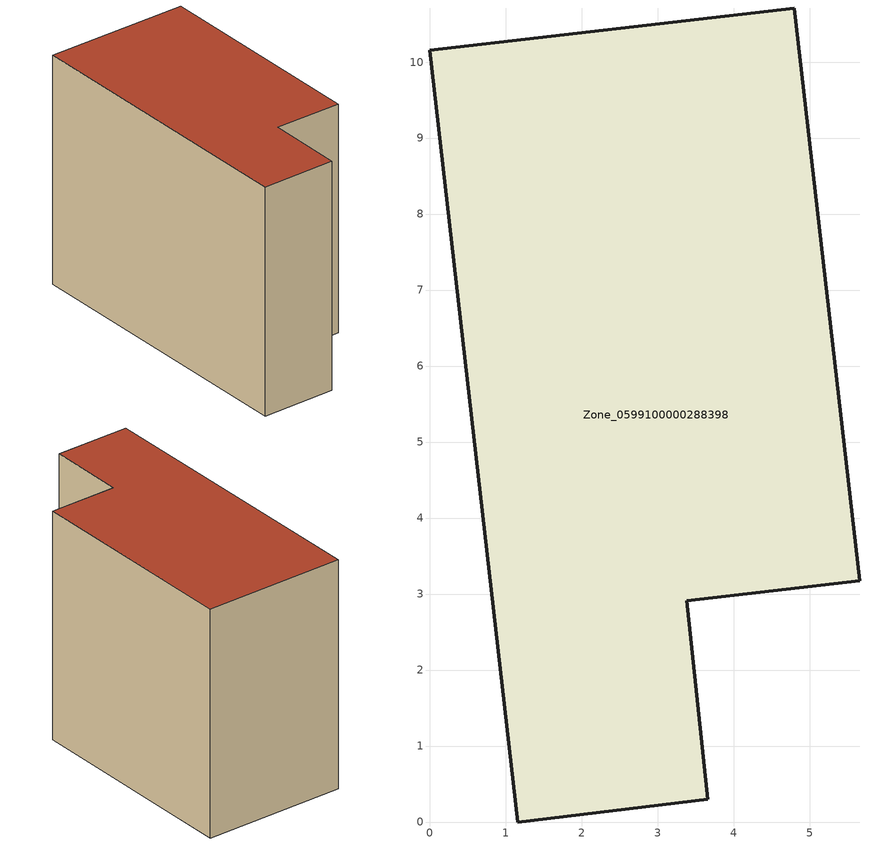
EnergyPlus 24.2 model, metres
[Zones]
Zone_0599100000288398
 floor ground (C_G): 0,10.15 4.8,10.71 5.66,3.17 3.38,2.91 3.66,0.3 1.16,0 z3.43
 wall outside (C_F): 1.16,0 3.66,0.3 3.38,2.91 5.66,3.17 4.8,10.71 0,10.15 1.16,0 z3.43:11.2
 roof outside (C_R): 4.8,10.71 0,10.15 1.16,0 3.66,0.3 3.38,2.91 5.66,3.17 z11.2
[BUILDING]
Pand.0599100000288398: North Axis=0; Terrain=City; Loads Convergence Tolerance Value=0.04; Temperature Convergence Tolerance Value=0.4; Solar Distribution=FullExterior; Maximum Number of Warmup Days=25; Minimum Number of Warmup Days=1
[Site:Location]
Rotterdam.The.Hague.AP_ZH_NLD Design_Conditions: Latitude=51.96; Longitude=4.45; Time Zone=1; Elevation=-4.5
[SITE:GROUNDTEMPERATURE:BUILDINGSURFACE]
18, 18, 18, 18, 18, 18, 18, 18, 18, 18, 18, 18
[MATERIAL] Thermal Absorptance=0.9; Solar Absorptance=0.7; Visible Absorptance=0.7
Name | Roughness | Thickness | Conductivity | Density | Specific Heat
G.TI.1946 | MediumSmooth | 0.15 | 1 | 540 | 1210
F.TI.1946 | Rough | 0.3 | 0.857143 | 1920 | 840
R.TI.1946 | MediumRough | 0.2 | 0.1 | 1500 | 1000
[CONSTRUCTION]
C_G: G.TI.1946
C_F: F.TI.1946
C_R: R.TI.1946
[ZONE]
Zone_0599100000288398: Type=1; Multiplier=1; Ceiling Height=Autocalculate; Volume=Autocalculate; Floor Area=autocalculate; Part of Total Floor Area=Yes
[ZONEINFILTRATION:DESIGNFLOWRATE]
Infil_Zone_0599100000288398: Zone or ZoneList or Space or SpaceList=Zone_0599100000288398; Schedule=AlwaysOn; Design Flow Rate Calculation Method=Flow/Area; Flow Rate per Floor Area=0.003; Constant Term Coefficient=1; Temperature Term Coefficient=0; Velocity Term Coefficient=0; Velocity Squared Term Coefficient=0
[HVACTEMPLATE:ZONE:IDEALLOADSAIRSYSTEM]
Zone_0599100000288398: Maximum Heating Supply Air Temperature=50; Minimum Cooling Supply Air Temperature=13; Maximum Heating Supply Air Humidity Ratio=0.0156; Minimum Cooling Supply Air Humidity Ratio=0.0077; Heating Limit=NoLimit; Cooling Limit=NoLimit; Dehumidification Control Type=ConstantSensibleHeatRatio; Cooling Sensible Heat Ratio=0.7; Dehumidification Setpoint=60; Humidification Control Type=None; Humidification Setpoint=30; Outdoor Air Method=None; Outdoor Air Flow Rate per Person=0.00944; Outdoor Air Flow Rate per Zone Floor Area=0; Outdoor Air Flow Rate per Zone=0; Demand Controlled Ventilation Type=None; Outdoor Air Economizer Type=NoEconomizer; Heat Recovery Type=None; Sensible Heat Recovery Effectiveness=0.7; Latent Heat Recovery Effectiveness=0.65
[ZONECONTROL:THERMOSTAT]
ThermostatControl_Zone_0599100000288398: Zone or ZoneList=Zone_0599100000288398; Control Type Schedule=DualSetpointControlType; Control 1=Thermostat_Zone_0599100000288398; Temperature Difference Between Cutout And Setpoint=0
[THERMOSTATSETPOINT:DUALSETPOINT]
Thermostat_Zone_0599100000288398: Heating Setpoint Temperature Schedule=HeatingSetpoint_Zone_0599100000288398; Cooling Setpoint Temperature Schedule=CoolingSetpoint_Zone_0599100000288398
[SCHEDULE:COMPACT]
HeatingSetpoint_Zone_0599100000288398: Through: 12/31, For: AllDays, Until: 24:00, 21
CoolingSetpoint_Zone_0599100000288398: Through: 12/31, For: AllDays, Until: 24:00, 24
DualSetpointControlType: Through: 12/31, For: AllDays, Until: 24:00, 4
AlwaysOn: Through: 12/31, For: AllDays, Until: 24:00, 1
